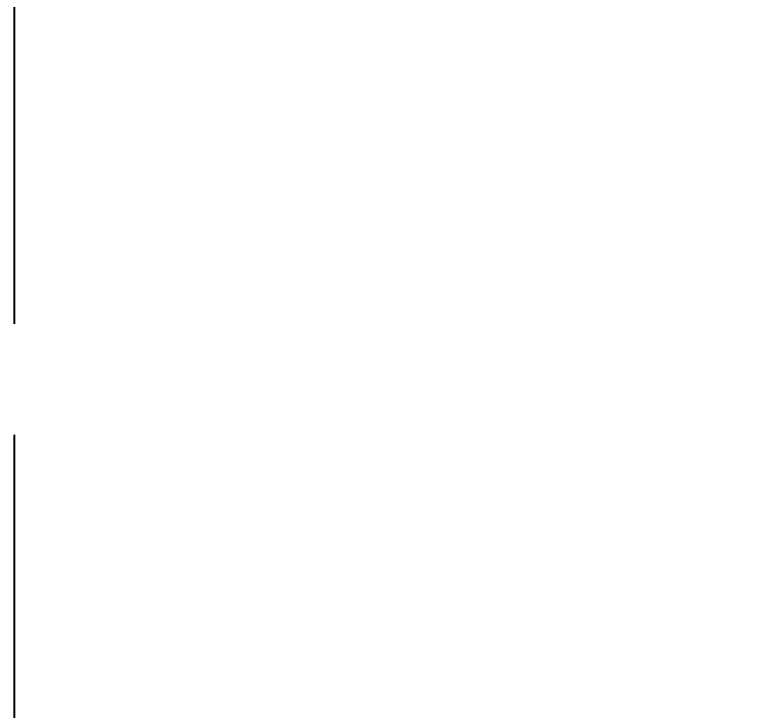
# Model space of a CAD drawing. Header units: millimetres. Extents: x 0 to 3800, y -67 to 2530.
# Drawn here: x 3288.11 to 3337.38, y 1001.86 to 1048.93 of the extents above; entities that cross this region are included whole.
import ezdxf
from ezdxf.lldxf.tags import DXFTag

# ---------------------------------------------------------------- set-up
doc = ezdxf.new("R2010")
doc.units = ezdxf.units.MM
doc.layers.add('중심선', color=1, linetype='DASHED')
doc.layers.add('치수선', color=7, linetype='Continuous')
doc.styles.add('____', font='')
doc.styles.get('____').set_extended_font_data('굴림')
tags = doc.linetypes.add('DASHDOT', pattern=[70, 31, -13, 13, -13]).pattern_tags.tags
tags[10:11] = [DXFTag(74, 4), DXFTag(75, 0), DXFTag(340, '0'), DXFTag(46, 0.0), DXFTag(50, 0.0), DXFTag(44, 0.0), DXFTag(45, 0.0)]
tags[8:9] = [DXFTag(74, 4), DXFTag(75, 0), DXFTag(340, '0'), DXFTag(46, 0.0), DXFTag(50, 0.0), DXFTag(44, 0.0), DXFTag(45, 0.0)]
tags[6:7] = [DXFTag(74, 4), DXFTag(75, 0), DXFTag(340, '0'), DXFTag(46, 0.0), DXFTag(50, 0.0), DXFTag(44, 0.0), DXFTag(45, 0.0)]
tags[4:5] = [DXFTag(74, 4), DXFTag(75, 0), DXFTag(340, '0'), DXFTag(46, 0.0), DXFTag(50, 0.0), DXFTag(44, 0.0), DXFTag(45, 0.0)]
tags = doc.linetypes.add('DASHED', pattern=[25.72, 12.86, -12.86]).pattern_tags.tags
tags[6:7] = [DXFTag(74, 4), DXFTag(75, 0), DXFTag(340, '0'), DXFTag(46, 0.0), DXFTag(50, 0.0), DXFTag(44, 0.0), DXFTag(45, 0.0)]
tags[4:5] = [DXFTag(74, 4), DXFTag(75, 0), DXFTag(340, '0'), DXFTag(46, 0.0), DXFTag(50, 0.0), DXFTag(44, 0.0), DXFTag(45, 0.0)]
doc.dimstyles.new('MSADIM', dxfattribs={"dimtxt": 33, "dimasz": 17, "dimexe": 10, "dimexo": 7.5, "dimgap": 10, "dimtad": 0, "dimtih": 1, "dimtoh": 1, "dimdec": 0, "dimzin": 1, "dimdsep": 46, "dimtxsty": '____', "dimcen": 11.25, "dimadec": 0, "dimazin": 0, "dimtfac": 1, "dimtdec": 0, "dimtix": 1, "dimtmove": 0, "dimatfit": 3, "dimfxl": 1, "dimtolj": 1, "dimtzin": 1, "dimarcsym": 0})

# ---------------------------------------------------------------- blocks, each defined once
blk = doc.blocks.new('*D46')
at = {"layer": '치수선', "color": 0, "linetype": 'Continuous', "lineweight": -2, "transparency": 16777216}
for p, q in [((3288.105, 1028.004), (3288.105, 1177.677)), ((3408.105, 1135.527), (3408.105, 1177.677)), ((3305.105, 1167.677), (3311.457, 1167.677)), ((3391.105, 1167.677), (3383.321, 1167.677))]:
    blk.add_line(p, q, dxfattribs=at)
at = {"layer": '치수선', "color": 0, "linetype": 'Continuous', "transparency": 16777216}
for points in [[(3305.105, 1170.51), (3305.105, 1164.844), (3288.105, 1167.677)], [(3391.105, 1170.51), (3391.105, 1164.844), (3408.105, 1167.677)]]:
    blk.add_solid(points, dxfattribs=at)
at = {"layer": '치수선', "color": 0, "linetype": 'Continuous', "transparency": 16777216, "insert": (3347.389, 1167.677), "char_height": 25, "attachment_point": 5, "style": '____'}
blk.add_mtext('\\A1;120', dxfattribs=at)

msp = doc.modelspace()

# ---------------------------------------------------------------- linework, layer by layer
at = {"layer": '중심선', "linetype": 'DASHDOT'}
msp.add_line((3288.105, 913.779), (3288.105, 1020.504), dxfattribs=at)

# ---------------------------------------------------------------- dimensions: what is measured, and where the dimension line sits
at = {"layer": '치수선', "linetype": 'Continuous'}
dim = msp.add_linear_dim(base=(3408.105, 1167.677), p1=(3288.105, 1020.504), p2=(3408.105, 1128.027), dimstyle='MSADIM', override={"dimtxt": 25}, dxfattribs=at)
dim.commit()
dim.dimension.update_dxf_attribs({"geometry": '*D46', "text_midpoint": (3347.389, 1167.677), "dimtype": 160})

doc.saveas('drawing.dxf')
